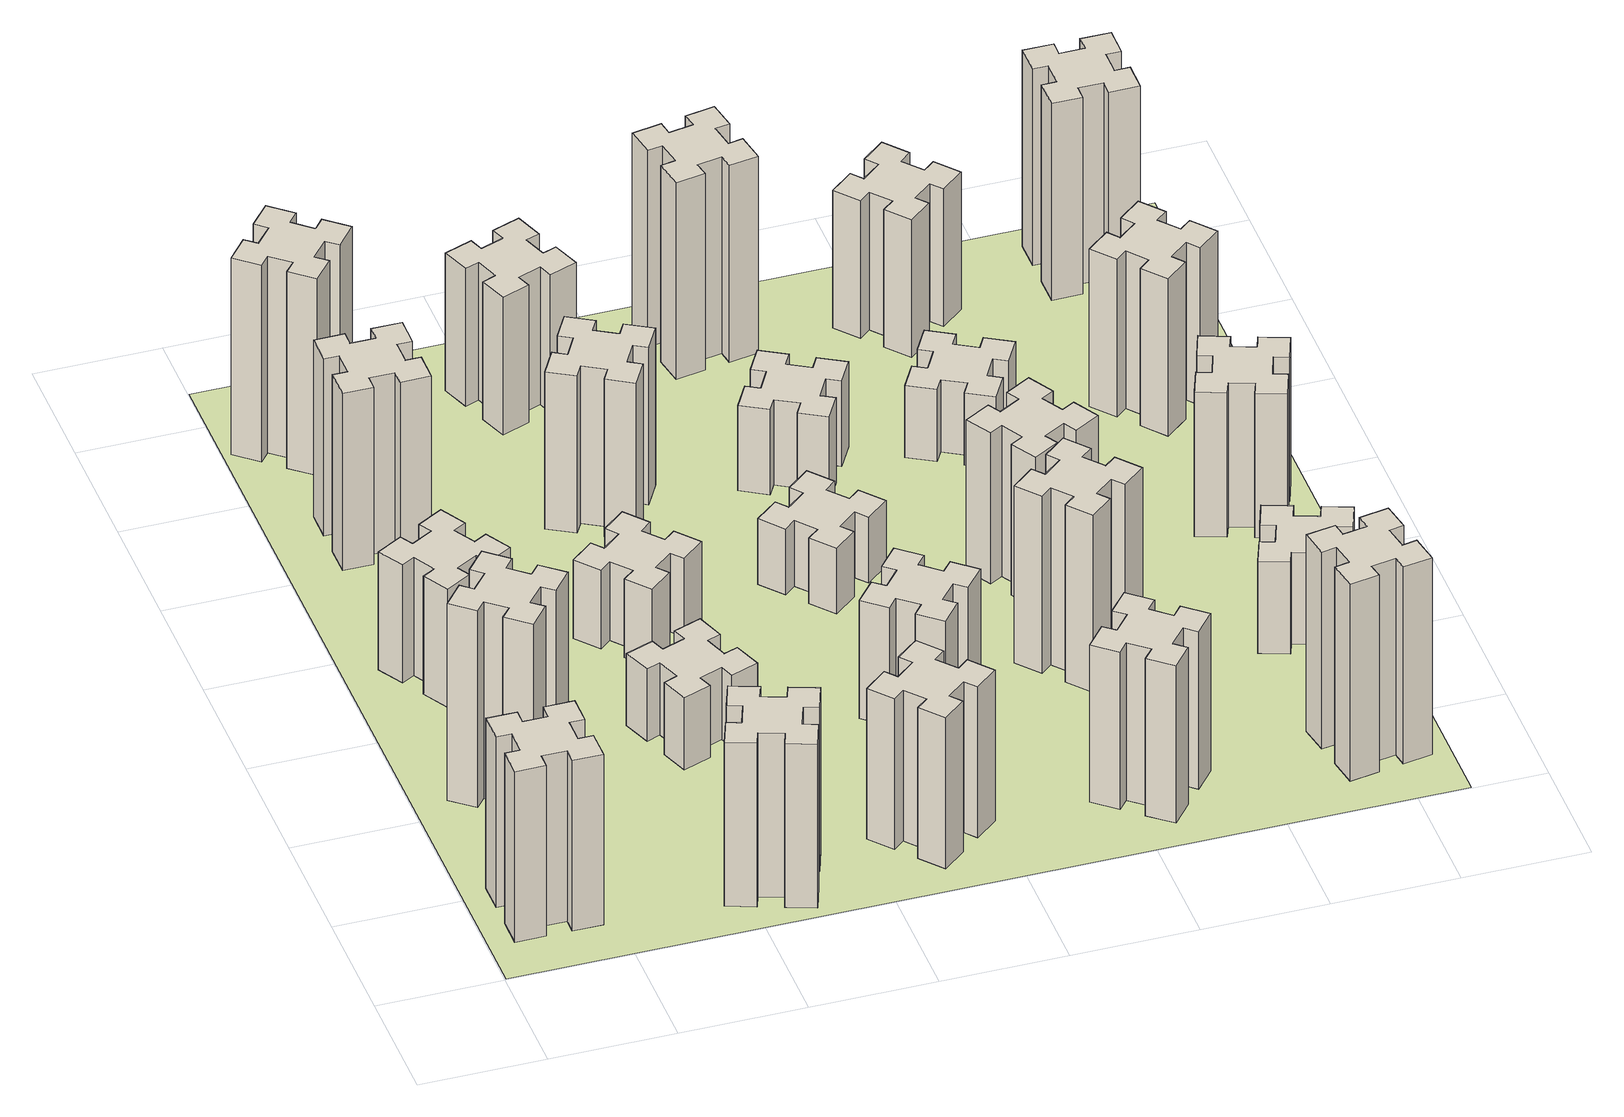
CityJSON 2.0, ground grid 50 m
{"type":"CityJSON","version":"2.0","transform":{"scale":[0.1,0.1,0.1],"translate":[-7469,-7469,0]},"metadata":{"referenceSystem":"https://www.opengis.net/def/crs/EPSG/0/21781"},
"CityObjects":{
"building1":{"type":"Building","attributes":{"class":"1000","function":"1000","usage":"1000","yearOfConstruction":2016,"roofType":"1000","measuredHeight":78,"storeysAboveGround":30,"storeysBelowGround":0},"geometry":[{"type":"Solid","lod":"1","boundaries":[[[[0,1,2,3,4,5,6,7,8,9,10,11,12,13,14,15,16,17,18,19]],[[17,16,20,21]],[[16,15,22,20]],[[15,14,23,22]],[[14,13,24,23]],[[13,12,25,24]],[[12,11,26,25]],[[11,10,27,26]],[[10,9,28,27]],[[9,8,29,28]],[[8,7,30,29]],[[7,6,31,30]],[[6,5,32,31]],[[5,4,33,32]],[[4,3,34,33]],[[3,2,35,34]],[[2,1,36,35]],[[1,0,37,36]],[[0,19,38,37]],[[19,18,39,38]],[[18,17,21,39]],[[24,25,26,27,28,29,30,31,32,33,34,35,36,37,38,39,21,20,22,23]]]]}]},
"building2":{"type":"Building","attributes":{"class":"1000","function":"1000","usage":"1000","yearOfConstruction":2016,"roofType":"1000","measuredHeight":90,"storeysAboveGround":30,"storeysBelowGround":0},"geometry":[{"type":"Solid","lod":"1","boundaries":[[[[40,41,42,43,44,45,46,47,48,49,50,51,52,53,54,55,56,57,58,59]],[[57,56,60,61]],[[56,55,62,60]],[[55,54,63,62]],[[54,53,64,63]],[[53,52,65,64]],[[52,51,66,65]],[[51,50,67,66]],[[50,49,68,67]],[[49,48,69,68]],[[48,47,70,69]],[[47,46,71,70]],[[46,45,72,71]],[[45,44,73,72]],[[44,43,74,73]],[[43,42,75,74]],[[42,41,76,75]],[[41,40,77,76]],[[40,59,78,77]],[[59,58,79,78]],[[58,57,61,79]],[[64,65,66,67,68,69,70,71,72,73,74,75,76,77,78,79,61,60,62,63]]]]}]},
"building3":{"type":"Building","attributes":{"class":"1000","function":"1000","usage":"1000","yearOfConstruction":2016,"roofType":"1000","measuredHeight":54,"storeysAboveGround":30,"storeysBelowGround":0},"geometry":[{"type":"Solid","lod":"1","boundaries":[[[[80,81,82,83,84,85,86,87,88,89,90,91,92,93,94,95,96,97,98,99]],[[97,96,100,101]],[[96,95,102,100]],[[95,94,103,102]],[[94,93,104,103]],[[93,92,105,104]],[[92,91,106,105]],[[91,90,107,106]],[[90,89,108,107]],[[89,88,109,108]],[[88,87,110,109]],[[87,86,111,110]],[[86,85,112,111]],[[85,84,113,112]],[[84,83,114,113]],[[83,82,115,114]],[[82,81,116,115]],[[81,80,117,116]],[[80,99,118,117]],[[99,98,119,118]],[[98,97,101,119]],[[104,105,106,107,108,109,110,111,112,113,114,115,116,117,118,119,101,100,102,103]]]]}]},
"building4":{"type":"Building","attributes":{"class":"1000","function":"1000","usage":"1000","yearOfConstruction":2016,"roofType":"1000","measuredHeight":81,"storeysAboveGround":30,"storeysBelowGround":0},"geometry":[{"type":"Solid","lod":"1","boundaries":[[[[120,121,122,123,124,125,126,127,128,129,130,131,132,133,134,135,136,137,138,139]],[[137,136,140,141]],[[136,135,142,140]],[[135,134,143,142]],[[134,133,144,143]],[[133,132,145,144]],[[132,131,146,145]],[[131,130,147,146]],[[130,129,148,147]],[[129,128,149,148]],[[128,127,150,149]],[[127,126,151,150]],[[126,125,152,151]],[[125,124,153,152]],[[124,123,154,153]],[[123,122,155,154]],[[122,121,156,155]],[[121,120,157,156]],[[120,139,158,157]],[[139,138,159,158]],[[138,137,141,159]],[[144,145,146,147,148,149,150,151,152,153,154,155,156,157,158,159,141,140,142,143]]]]}]},
"building5":{"type":"Building","attributes":{"class":"1000","function":"1000","usage":"1000","yearOfConstruction":2016,"roofType":"1000","measuredHeight":75,"storeysAboveGround":30,"storeysBelowGround":0},"geometry":[{"type":"Solid","lod":"1","boundaries":[[[[160,161,162,163,164,165,166,167,168,169,170,171,172,173,174,175,176,177,178,179]],[[177,176,180,181]],[[176,175,182,180]],[[175,174,183,182]],[[174,173,184,183]],[[173,172,185,184]],[[172,171,186,185]],[[171,170,187,186]],[[170,169,188,187]],[[169,168,189,188]],[[168,167,190,189]],[[167,166,191,190]],[[166,165,192,191]],[[165,164,193,192]],[[164,163,194,193]],[[163,162,195,194]],[[162,161,196,195]],[[161,160,197,196]],[[160,179,198,197]],[[179,178,199,198]],[[178,177,181,199]],[[184,185,186,187,188,189,190,191,192,193,194,195,196,197,198,199,181,180,182,183]]]]}]},
"building6":{"type":"Building","attributes":{"class":"1000","function":"1000","usage":"1000","yearOfConstruction":2016,"roofType":"1000","measuredHeight":90,"storeysAboveGround":30,"storeysBelowGround":0},"geometry":[{"type":"Solid","lod":"1","boundaries":[[[[200,201,202,203,204,205,206,207,208,209,210,211,212,213,214,215,216,217,218,219]],[[217,216,220,221]],[[216,215,222,220]],[[215,214,223,222]],[[214,213,224,223]],[[213,212,225,224]],[[212,211,226,225]],[[211,210,227,226]],[[210,209,228,227]],[[209,208,229,228]],[[208,207,230,229]],[[207,206,231,230]],[[206,205,232,231]],[[205,204,233,232]],[[204,203,234,233]],[[203,202,235,234]],[[202,201,236,235]],[[201,200,237,236]],[[200,219,238,237]],[[219,218,239,238]],[[218,217,221,239]],[[224,225,226,227,228,229,230,231,232,233,234,235,236,237,238,239,221,220,222,223]]]]}]},
"building7":{"type":"Building","attributes":{"class":"1000","function":"1000","usage":"1000","yearOfConstruction":2016,"roofType":"1000","measuredHeight":33,"storeysAboveGround":30,"storeysBelowGround":0},"geometry":[{"type":"Solid","lod":"1","boundaries":[[[[240,241,242,243,244,245,246,247,248,249,250,251,252,253,254,255,256,257,258,259]],[[257,256,260,261]],[[256,255,262,260]],[[255,254,263,262]],[[254,253,264,263]],[[253,252,265,264]],[[252,251,266,265]],[[251,250,267,266]],[[250,249,268,267]],[[249,248,269,268]],[[248,247,270,269]],[[247,246,271,270]],[[246,245,272,271]],[[245,244,273,272]],[[244,243,274,273]],[[243,242,275,274]],[[242,241,276,275]],[[241,240,277,276]],[[240,259,278,277]],[[259,258,279,278]],[[258,257,261,279]],[[264,265,266,267,268,269,270,271,272,273,274,275,276,277,278,279,261,260,262,263]]]]}]},
"building8":{"type":"Building","attributes":{"class":"1000","function":"1000","usage":"1000","yearOfConstruction":2016,"roofType":"1000","measuredHeight":36,"storeysAboveGround":30,"storeysBelowGround":0},"geometry":[{"type":"Solid","lod":"1","boundaries":[[[[280,281,282,283,284,285,286,287,288,289,290,291,292,293,294,295,296,297,298,299]],[[297,296,300,301]],[[296,295,302,300]],[[295,294,303,302]],[[294,293,304,303]],[[293,292,305,304]],[[292,291,306,305]],[[291,290,307,306]],[[290,289,308,307]],[[289,288,309,308]],[[288,287,310,309]],[[287,286,311,310]],[[286,285,312,311]],[[285,284,313,312]],[[284,283,314,313]],[[283,282,315,314]],[[282,281,316,315]],[[281,280,317,316]],[[280,299,318,317]],[[299,298,319,318]],[[298,297,301,319]],[[304,305,306,307,308,309,310,311,312,313,314,315,316,317,318,319,301,300,302,303]]]]}]},
"building9":{"type":"Building","attributes":{"class":"1000","function":"1000","usage":"1000","yearOfConstruction":2016,"roofType":"1000","measuredHeight":69,"storeysAboveGround":30,"storeysBelowGround":0},"geometry":[{"type":"Solid","lod":"1","boundaries":[[[[320,321,322,323,324,325,326,327,328,329,330,331,332,333,334,335,336,337,338,339]],[[337,336,340,341]],[[336,335,342,340]],[[335,334,343,342]],[[334,333,344,343]],[[333,332,345,344]],[[332,331,346,345]],[[331,330,347,346]],[[330,329,348,347]],[[329,328,349,348]],[[328,327,350,349]],[[327,326,351,350]],[[326,325,352,351]],[[325,324,353,352]],[[324,323,354,353]],[[323,322,355,354]],[[322,321,356,355]],[[321,320,357,356]],[[320,339,358,357]],[[339,338,359,358]],[[338,337,341,359]],[[344,345,346,347,348,349,350,351,352,353,354,355,356,357,358,359,341,340,342,343]]]]}]},
"building10":{"type":"Building","attributes":{"class":"1000","function":"1000","usage":"1000","yearOfConstruction":2016,"roofType":"1000","measuredHeight":72,"storeysAboveGround":30,"storeysBelowGround":0},"geometry":[{"type":"Solid","lod":"1","boundaries":[[[[360,361,362,363,364,365,366,367,368,369,370,371,372,373,374,375,376,377,378,379]],[[377,376,380,381]],[[376,375,382,380]],[[375,374,383,382]],[[374,373,384,383]],[[373,372,385,384]],[[372,371,386,385]],[[371,370,387,386]],[[370,369,388,387]],[[369,368,389,388]],[[368,367,390,389]],[[367,366,391,390]],[[366,365,392,391]],[[365,364,393,392]],[[364,363,394,393]],[[363,362,395,394]],[[362,361,396,395]],[[361,360,397,396]],[[360,379,398,397]],[[379,378,399,398]],[[378,377,381,399]],[[384,385,386,387,388,389,390,391,392,393,394,395,396,397,398,399,381,380,382,383]]]]}]},
"building11":{"type":"Building","attributes":{"class":"1000","function":"1000","usage":"1000","yearOfConstruction":2016,"roofType":"1000","measuredHeight":63,"storeysAboveGround":30,"storeysBelowGround":0},"geometry":[{"type":"Solid","lod":"1","boundaries":[[[[400,401,402,403,404,405,406,407,408,409,410,411,412,413,414,415,416,417,418,419]],[[417,416,420,421]],[[416,415,422,420]],[[415,414,423,422]],[[414,413,424,423]],[[413,412,425,424]],[[412,411,426,425]],[[411,410,427,426]],[[410,409,428,427]],[[409,408,429,428]],[[408,407,430,429]],[[407,406,431,430]],[[406,405,432,431]],[[405,404,433,432]],[[404,403,434,433]],[[403,402,435,434]],[[402,401,436,435]],[[401,400,437,436]],[[400,419,438,437]],[[419,418,439,438]],[[418,417,421,439]],[[424,425,426,427,428,429,430,431,432,433,434,435,436,437,438,439,421,420,422,423]]]]}]},
"building12":{"type":"Building","attributes":{"class":"1000","function":"1000","usage":"1000","yearOfConstruction":2016,"roofType":"1000","measuredHeight":54,"storeysAboveGround":30,"storeysBelowGround":0},"geometry":[{"type":"Solid","lod":"1","boundaries":[[[[440,441,442,443,444,445,446,447,448,449,450,451,452,453,454,455,456,457,458,459]],[[457,456,460,461]],[[456,455,462,460]],[[455,454,463,462]],[[454,453,464,463]],[[453,452,465,464]],[[452,451,466,465]],[[451,450,467,466]],[[450,449,468,467]],[[449,448,469,468]],[[448,447,470,469]],[[447,446,471,470]],[[446,445,472,471]],[[445,444,473,472]],[[444,443,474,473]],[[443,442,475,474]],[[442,441,476,475]],[[441,440,477,476]],[[440,459,478,477]],[[459,458,479,478]],[[458,457,461,479]],[[464,465,466,467,468,469,470,471,472,473,474,475,476,477,478,479,461,460,462,463]]]]}]},
"building13":{"type":"Building","attributes":{"class":"1000","function":"1000","usage":"1000","yearOfConstruction":2016,"roofType":"1000","measuredHeight":30,"storeysAboveGround":30,"storeysBelowGround":0},"geometry":[{"type":"Solid","lod":"1","boundaries":[[[[480,481,482,483,484,485,486,487,488,489,490,491,492,493,494,495,496,497,498,499]],[[497,496,500,501]],[[496,495,502,500]],[[495,494,503,502]],[[494,493,504,503]],[[493,492,505,504]],[[492,491,506,505]],[[491,490,507,506]],[[490,489,508,507]],[[489,488,509,508]],[[488,487,510,509]],[[487,486,511,510]],[[486,485,512,511]],[[485,484,513,512]],[[484,483,514,513]],[[483,482,515,514]],[[482,481,516,515]],[[481,480,517,516]],[[480,499,518,517]],[[499,498,519,518]],[[498,497,501,519]],[[504,505,506,507,508,509,510,511,512,513,514,515,516,517,518,519,501,500,502,503]]]]}]},
"building14":{"type":"Building","attributes":{"class":"1000","function":"1000","usage":"1000","yearOfConstruction":2016,"roofType":"1000","measuredHeight":72,"storeysAboveGround":30,"storeysBelowGround":0},"geometry":[{"type":"Solid","lod":"1","boundaries":[[[[520,521,522,523,524,525,526,527,528,529,530,531,532,533,534,535,536,537,538,539]],[[537,536,540,541]],[[536,535,542,540]],[[535,534,543,542]],[[534,533,544,543]],[[533,532,545,544]],[[532,531,546,545]],[[531,530,547,546]],[[530,529,548,547]],[[529,528,549,548]],[[528,527,550,549]],[[527,526,551,550]],[[526,525,552,551]],[[525,524,553,552]],[[524,523,554,553]],[[523,522,555,554]],[[522,521,556,555]],[[521,520,557,556]],[[520,539,558,557]],[[539,538,559,558]],[[538,537,541,559]],[[544,545,546,547,548,549,550,551,552,553,554,555,556,557,558,559,541,540,542,543]]]]}]},
"building15":{"type":"Building","attributes":{"class":"1000","function":"1000","usage":"1000","yearOfConstruction":2016,"roofType":"1000","measuredHeight":39,"storeysAboveGround":30,"storeysBelowGround":0},"geometry":[{"type":"Solid","lod":"1","boundaries":[[[[560,561,562,563,564,565,566,567,568,569,570,571,572,573,574,575,576,577,578,579]],[[577,576,580,581]],[[576,575,582,580]],[[575,574,583,582]],[[574,573,584,583]],[[573,572,585,584]],[[572,571,586,585]],[[571,570,587,586]],[[570,569,588,587]],[[569,568,589,588]],[[568,567,590,589]],[[567,566,591,590]],[[566,565,592,591]],[[565,564,593,592]],[[564,563,594,593]],[[563,562,595,594]],[[562,561,596,595]],[[561,560,597,596]],[[560,579,598,597]],[[579,578,599,598]],[[578,577,581,599]],[[584,585,586,587,588,589,590,591,592,593,594,595,596,597,598,599,581,580,582,583]]]]}]},
"building16":{"type":"Building","attributes":{"class":"1000","function":"1000","usage":"1000","yearOfConstruction":2016,"roofType":"1000","measuredHeight":90,"storeysAboveGround":30,"storeysBelowGround":0},"geometry":[{"type":"Solid","lod":"1","boundaries":[[[[600,601,602,603,604,605,606,607,608,609,610,611,612,613,614,615,616,617,618,619]],[[617,616,620,621]],[[616,615,622,620]],[[615,614,623,622]],[[614,613,624,623]],[[613,612,625,624]],[[612,611,626,625]],[[611,610,627,626]],[[610,609,628,627]],[[609,608,629,628]],[[608,607,630,629]],[[607,606,631,630]],[[606,605,632,631]],[[605,604,633,632]],[[604,603,634,633]],[[603,602,635,634]],[[602,601,636,635]],[[601,600,637,636]],[[600,619,638,637]],[[619,618,639,638]],[[618,617,621,639]],[[624,625,626,627,628,629,630,631,632,633,634,635,636,637,638,639,621,620,622,623]]]]}]},
"building17":{"type":"Building","attributes":{"class":"1000","function":"1000","usage":"1000","yearOfConstruction":2016,"roofType":"1000","measuredHeight":81,"storeysAboveGround":30,"storeysBelowGround":0},"geometry":[{"type":"Solid","lod":"1","boundaries":[[[[640,641,642,643,644,645,646,647,648,649,650,651,652,653,654,655,656,657,658,659]],[[657,656,660,661]],[[656,655,662,660]],[[655,654,663,662]],[[654,653,664,663]],[[653,652,665,664]],[[652,651,666,665]],[[651,650,667,666]],[[650,649,668,667]],[[649,648,669,668]],[[648,647,670,669]],[[647,646,671,670]],[[646,645,672,671]],[[645,644,673,672]],[[644,643,674,673]],[[643,642,675,674]],[[642,641,676,675]],[[641,640,677,676]],[[640,659,678,677]],[[659,658,679,678]],[[658,657,661,679]],[[664,665,666,667,668,669,670,671,672,673,674,675,676,677,678,679,661,660,662,663]]]]}]},
"building18":{"type":"Building","attributes":{"class":"1000","function":"1000","usage":"1000","yearOfConstruction":2016,"roofType":"1000","measuredHeight":69,"storeysAboveGround":30,"storeysBelowGround":0},"geometry":[{"type":"Solid","lod":"1","boundaries":[[[[680,681,682,683,684,685,686,687,688,689,690,691,692,693,694,695,696,697,698,699]],[[697,696,700,701]],[[696,695,702,700]],[[695,694,703,702]],[[694,693,704,703]],[[693,692,705,704]],[[692,691,706,705]],[[691,690,707,706]],[[690,689,708,707]],[[689,688,709,708]],[[688,687,710,709]],[[687,686,711,710]],[[686,685,712,711]],[[685,684,713,712]],[[684,683,714,713]],[[683,682,715,714]],[[682,681,716,715]],[[681,680,717,716]],[[680,699,718,717]],[[699,698,719,718]],[[698,697,701,719]],[[704,705,706,707,708,709,710,711,712,713,714,715,716,717,718,719,701,700,702,703]]]]}]},
"building19":{"type":"Building","attributes":{"class":"1000","function":"1000","usage":"1000","yearOfConstruction":2016,"roofType":"1000","measuredHeight":33,"storeysAboveGround":30,"storeysBelowGround":0},"geometry":[{"type":"Solid","lod":"1","boundaries":[[[[720,721,722,723,724,725,726,727,728,729,730,731,732,733,734,735,736,737,738,739]],[[737,736,740,741]],[[736,735,742,740]],[[735,734,743,742]],[[734,733,744,743]],[[733,732,745,744]],[[732,731,746,745]],[[731,730,747,746]],[[730,729,748,747]],[[729,728,749,748]],[[728,727,750,749]],[[727,726,751,750]],[[726,725,752,751]],[[725,724,753,752]],[[724,723,754,753]],[[723,722,755,754]],[[722,721,756,755]],[[721,720,757,756]],[[720,739,758,757]],[[739,738,759,758]],[[738,737,741,759]],[[744,745,746,747,748,749,750,751,752,753,754,755,756,757,758,759,741,740,742,743]]]]}]},
"building20":{"type":"Building","attributes":{"class":"1000","function":"1000","usage":"1000","yearOfConstruction":2016,"roofType":"1000","measuredHeight":90,"storeysAboveGround":30,"storeysBelowGround":0},"geometry":[{"type":"Solid","lod":"1","boundaries":[[[[760,761,762,763,764,765,766,767,768,769,770,771,772,773,774,775,776,777,778,779]],[[777,776,780,781]],[[776,775,782,780]],[[775,774,783,782]],[[774,773,784,783]],[[773,772,785,784]],[[772,771,786,785]],[[771,770,787,786]],[[770,769,788,787]],[[769,768,789,788]],[[768,767,790,789]],[[767,766,791,790]],[[766,765,792,791]],[[765,764,793,792]],[[764,763,794,793]],[[763,762,795,794]],[[762,761,796,795]],[[761,760,797,796]],[[760,779,798,797]],[[779,778,799,798]],[[778,777,781,799]],[[784,785,786,787,788,789,790,791,792,793,794,795,796,797,798,799,781,780,782,783]]]]}]},
"building21":{"type":"Building","attributes":{"class":"1000","function":"1000","usage":"1000","yearOfConstruction":2016,"roofType":"1000","measuredHeight":63,"storeysAboveGround":30,"storeysBelowGround":0},"geometry":[{"type":"Solid","lod":"1","boundaries":[[[[800,801,802,803,804,805,806,807,808,809,810,811,812,813,814,815,816,817,818,819]],[[817,816,820,821]],[[816,815,822,820]],[[815,814,823,822]],[[814,813,824,823]],[[813,812,825,824]],[[812,811,826,825]],[[811,810,827,826]],[[810,809,828,827]],[[809,808,829,828]],[[808,807,830,829]],[[807,806,831,830]],[[806,805,832,831]],[[805,804,833,832]],[[804,803,834,833]],[[803,802,835,834]],[[802,801,836,835]],[[801,800,837,836]],[[800,819,838,837]],[[819,818,839,838]],[[818,817,821,839]],[[824,825,826,827,828,829,830,831,832,833,834,835,836,837,838,839,821,820,822,823]]]]}]},
"building22":{"type":"Building","attributes":{"class":"1000","function":"1000","usage":"1000","yearOfConstruction":2016,"roofType":"1000","measuredHeight":42,"storeysAboveGround":30,"storeysBelowGround":0},"geometry":[{"type":"Solid","lod":"1","boundaries":[[[[840,841,842,843,844,845,846,847,848,849,850,851,852,853,854,855,856,857,858,859]],[[857,856,860,861]],[[856,855,862,860]],[[855,854,863,862]],[[854,853,864,863]],[[853,852,865,864]],[[852,851,866,865]],[[851,850,867,866]],[[850,849,868,867]],[[849,848,869,868]],[[848,847,870,869]],[[847,846,871,870]],[[846,845,872,871]],[[845,844,873,872]],[[844,843,874,873]],[[843,842,875,874]],[[842,841,876,875]],[[841,840,877,876]],[[840,859,878,877]],[[859,858,879,878]],[[858,857,861,879]],[[864,865,866,867,868,869,870,871,872,873,874,875,876,877,878,879,861,860,862,863]]]]}]},
"building23":{"type":"Building","attributes":{"class":"1000","function":"1000","usage":"1000","yearOfConstruction":2016,"roofType":"1000","measuredHeight":66,"storeysAboveGround":30,"storeysBelowGround":0},"geometry":[{"type":"Solid","lod":"1","boundaries":[[[[880,881,882,883,884,885,886,887,888,889,890,891,892,893,894,895,896,897,898,899]],[[897,896,900,901]],[[896,895,902,900]],[[895,894,903,902]],[[894,893,904,903]],[[893,892,905,904]],[[892,891,906,905]],[[891,890,907,906]],[[890,889,908,907]],[[889,888,909,908]],[[888,887,910,909]],[[887,886,911,910]],[[886,885,912,911]],[[885,884,913,912]],[[884,883,914,913]],[[883,882,915,914]],[[882,881,916,915]],[[881,880,917,916]],[[880,899,918,917]],[[899,898,919,918]],[[898,897,901,919]],[[904,905,906,907,908,909,910,911,912,913,914,915,916,917,918,919,901,900,902,903]]]]}]},
"building24":{"type":"Building","attributes":{"class":"1000","function":"1000","usage":"1000","yearOfConstruction":2016,"roofType":"1000","measuredHeight":72,"storeysAboveGround":30,"storeysBelowGround":0},"geometry":[{"type":"Solid","lod":"1","boundaries":[[[[920,921,922,923,924,925,926,927,928,929,930,931,932,933,934,935,936,937,938,939]],[[937,936,940,941]],[[936,935,942,940]],[[935,934,943,942]],[[934,933,944,943]],[[933,932,945,944]],[[932,931,946,945]],[[931,930,947,946]],[[930,929,948,947]],[[929,928,949,948]],[[928,927,950,949]],[[927,926,951,950]],[[926,925,952,951]],[[925,924,953,952]],[[924,923,954,953]],[[923,922,955,954]],[[922,921,956,955]],[[921,920,957,956]],[[920,939,958,957]],[[939,938,959,958]],[[938,937,941,959]],[[944,945,946,947,948,949,950,951,952,953,954,955,956,957,958,959,941,940,942,943]]]]}]},
"building25":{"type":"Building","attributes":{"class":"1000","function":"1000","usage":"1000","yearOfConstruction":2016,"roofType":"1000","measuredHeight":90,"storeysAboveGround":30,"storeysBelowGround":0},"geometry":[{"type":"Solid","lod":"1","boundaries":[[[[960,961,962,963,964,965,966,967,968,969,970,971,972,973,974,975,976,977,978,979]],[[977,976,980,981]],[[976,975,982,980]],[[975,974,983,982]],[[974,973,984,983]],[[973,972,985,984]],[[972,971,986,985]],[[971,970,987,986]],[[970,969,988,987]],[[969,968,989,988]],[[968,967,990,989]],[[967,966,991,990]],[[966,965,992,991]],[[965,964,993,992]],[[964,963,994,993]],[[963,962,995,994]],[[962,961,996,995]],[[961,960,997,996]],[[960,979,998,997]],[[979,978,999,998]],[[978,977,981,999]],[[984,985,986,987,988,989,990,991,992,993,994,995,996,997,998,999,981,980,982,983]]]]}]},
"landuse1":{"type":"LandUse","attributes":{"name":"plot1","function":"1010"},"geometry":[{"type":"MultiSurface","lod":"1","boundaries":[[[1000,1001,1002,1003]]]}]}
},
"vertices":[
[165,425,0],[165,325,0],[105,325,0],[105,205,0],[225,205,0],[225,265,0],[325,265,0],[325,205,0],[445,205,0],[445,325,0],[385,325,0],[385,425,0],[445,425,0],[445,545,0],[325,545,0],[325,485,0],[225,485,0],[225,545,0],[105,545,0],[105,425,0],[225,485,780],[225,545,780],[325,485,780],[325,545,780],[445,545,780],[445,425,780],[385,425,780],[385,325,780],[445,325,780],[445,205,780],[325,205,780],[325,265,780],[225,265,780],[225,205,780],[105,205,780],[105,325,780],[165,325,780],[165,425,780],[105,425,780],[105,545,780],
[484,1167,0],[408,1232,0],[446,1278,0],[354,1355,0],[277,1263,0],[323,1224,0],[259,1148,0],[213,1186,0],[136,1094,0],[228,1017,0],[266,1063,0],[343,999,0],[304,953,0],[396,876,0],[473,968,0],[427,1006,0],[492,1083,0],[538,1044,0],[615,1136,0],[523,1213,0],[492,1083,900],[538,1044,900],[427,1006,900],[473,968,900],[396,876,900],[304,953,900],[343,999,900],[266,1063,900],[228,1017,900],[136,1094,900],[213,1186,900],[259,1148,900],[323,1224,900],[277,1263,900],[354,1355,900],[446,1278,900],[408,1232,900],[484,1167,900],[523,1213,900],[615,1136,900],
[387,1735,0],[474,1785,0],[504,1733,0],[608,1793,0],[548,1897,0],[496,1867,0],[446,1954,0],[498,1984,0],[438,2088,0],[334,2028,0],[364,1976,0],[277,1926,0],[247,1978,0],[143,1918,0],[203,1814,0],[255,1844,0],[305,1757,0],[253,1727,0],[313,1623,0],[417,1683,0],[305,1757,540],[253,1727,540],[255,1844,540],[203,1814,540],[143,1918,540],[247,1978,540],[277,1926,540],[364,1976,540],[334,2028,540],[438,2088,540],[498,1984,540],[446,1954,540],[496,1867,540],[548,1897,540],[608,1793,540],[504,1733,540],[474,1785,540],[387,1735,540],[417,1683,540],[313,1623,540],
[485,2645,0],[485,2745,0],[545,2745,0],[545,2865,0],[425,2865,0],[425,2805,0],[325,2805,0],[325,2865,0],[205,2865,0],[205,2745,0],[265,2745,0],[265,2645,0],[205,2645,0],[205,2525,0],[325,2525,0],[325,2585,0],[425,2585,0],[425,2525,0],[545,2525,0],[545,2645,0],[425,2585,810],[425,2525,810],[325,2585,810],[325,2525,810],[205,2525,810],[205,2645,810],[265,2645,810],[265,2745,810],[205,2745,810],[205,2865,810],[325,2865,810],[325,2805,810],[425,2805,810],[425,2865,810],[545,2865,810],[545,2745,810],[485,2745,810],[485,2645,810],[545,2645,810],[545,2525,810],
[1029,360,0],[995,266,0],[939,287,0],[897,174,0],[1010,133,0],[1031,189,0],[1125,155,0],[1104,99,0],[1217,57,0],[1258,170,0],[1202,191,0],[1236,285,0],[1292,264,0],[1333,377,0],[1220,418,0],[1200,362,0],[1106,396,0],[1127,452,0],[1014,493,0],[973,380,0],[1106,396,750],[1127,452,750],[1200,362,750],[1220,418,750],[1333,377,750],[1292,264,750],[1236,285,750],[1202,191,750],[1258,170,750],[1217,57,750],[1104,99,750],[1125,155,750],[1031,189,750],[1010,133,750],[897,174,750],[939,287,750],[995,266,750],[1029,360,750],[973,380,750],[1014,493,750],
[384,3387,0],[308,3452,0],[346,3498,0],[254,3575,0],[177,3483,0],[223,3444,0],[159,3368,0],[113,3406,0],[36,3314,0],[128,3237,0],[166,3283,0],[243,3219,0],[204,3173,0],[296,3096,0],[373,3188,0],[327,3226,0],[392,3303,0],[438,3264,0],[515,3356,0],[423,3433,0],[392,3303,900],[438,3264,900],[327,3226,900],[373,3188,900],[296,3096,900],[204,3173,900],[243,3219,900],[166,3283,900],[128,3237,900],[36,3314,900],[113,3406,900],[159,3368,900],[223,3444,900],[177,3483,900],[254,3575,900],[346,3498,900],[308,3452,900],[384,3387,900],[423,3433,900],[515,3356,900],
[1106,1095,0],[1200,1129,0],[1220,1073,0],[1333,1114,0],[1292,1227,0],[1236,1206,0],[1202,1300,0],[1258,1320,0],[1217,1433,0],[1104,1392,0],[1125,1336,0],[1031,1302,0],[1010,1358,0],[897,1317,0],[939,1204,0],[995,1225,0],[1029,1131,0],[973,1110,0],[1014,997,0],[1127,1039,0],[1029,1131,330],[973,1110,330],[995,1225,330],[939,1204,330],[897,1317,330],[1010,1358,330],[1031,1302,330],[1125,1336,330],[1104,1392,330],[1217,1433,330],[1258,1320,330],[1202,1300,330],[1236,1206,330],[1292,1227,330],[1333,1114,330],[1220,1073,330],[1200,1129,330],[1106,1095,330],[1127,1039,330],[1014,997,330],
[1083,1972,0],[1006,1907,0],[968,1953,0],[876,1876,0],[953,1784,0],[999,1823,0],[1063,1746,0],[1017,1708,0],[1094,1616,0],[1186,1693,0],[1148,1739,0],[1224,1803,0],[1263,1757,0],[1355,1834,0],[1278,1926,0],[1232,1888,0],[1167,1964,0],[1213,2003,0],[1136,2095,0],[1044,2018,0],[1167,1964,360],[1213,2003,360],[1232,1888,360],[1278,1926,360],[1355,1834,360],[1263,1757,360],[1224,1803,360],[1148,1739,360],[1186,1693,360],[1094,1616,360],[1017,1708,360],[1063,1746,360],[999,1823,360],[953,1784,360],[876,1876,360],[968,1953,360],[1006,1907,360],[1083,1972,360],[1044,2018,360],[1136,2095,360],
[1639,343,0],[1703,266,0],[1657,228,0],[1734,136,0],[1826,213,0],[1788,259,0],[1864,323,0],[1903,277,0],[1995,354,0],[1918,446,0],[1872,408,0],[1807,484,0],[1853,523,0],[1776,615,0],[1684,538,0],[1723,492,0],[1646,427,0],[1608,473,0],[1516,396,0],[1593,304,0],[1646,427,690],[1608,473,690],[1723,492,690],[1684,538,690],[1776,615,690],[1853,523,690],[1807,484,690],[1872,408,690],[1918,446,690],[1995,354,690],[1903,277,690],[1864,323,690],[1788,259,690],[1826,213,690],[1734,136,690],[1657,228,690],[1703,266,690],[1639,343,690],[1593,304,690],[1516,396,690],
[1314,2666,0],[1227,2716,0],[1257,2768,0],[1153,2828,0],[1093,2724,0],[1145,2694,0],[1095,2607,0],[1043,2637,0],[983,2533,0],[1087,2473,0],[1117,2525,0],[1204,2475,0],[1174,2423,0],[1278,2363,0],[1338,2467,0],[1286,2497,0],[1336,2584,0],[1388,2554,0],[1448,2658,0],[1344,2718,0],[1336,2584,720],[1388,2554,720],[1286,2497,720],[1338,2467,720],[1278,2363,720],[1174,2423,720],[1204,2475,720],[1117,2525,720],[1087,2473,720],[983,2533,720],[1043,2637,720],[1095,2607,720],[1145,2694,720],[1093,2724,720],[1153,2828,720],[1257,2768,720],[1227,2716,720],[1314,2666,720],[1344,2718,720],[1448,2658,720],
[1125,3456,0],[1031,3422,0],[1010,3478,0],[897,3437,0],[939,3324,0],[995,3345,0],[1029,3251,0],[973,3230,0],[1014,3117,0],[1127,3159,0],[1106,3215,0],[1200,3249,0],[1220,3193,0],[1333,3234,0],[1292,3347,0],[1236,3326,0],[1202,3420,0],[1258,3440,0],[1217,3553,0],[1104,3512,0],[1202,3420,630],[1258,3440,630],[1236,3326,630],[1292,3347,630],[1333,3234,630],[1220,3193,630],[1200,3249,630],[1106,3215,630],[1127,3159,630],[1014,3117,630],[973,3230,630],[1029,3251,630],[995,3345,630],[939,3324,630],[897,3437,630],[1010,3478,630],[1031,3422,630],[1125,3456,630],[1104,3512,630],[1217,3553,630],
[1846,1063,0],[1923,999,0],[1884,953,0],[1976,876,0],[2053,968,0],[2007,1006,0],[2072,1083,0],[2118,1044,0],[2195,1136,0],[2103,1213,0],[2064,1167,0],[1988,1232,0],[2026,1278,0],[1934,1355,0],[1857,1263,0],[1903,1224,0],[1839,1148,0],[1793,1186,0],[1716,1094,0],[1808,1017,0],[1839,1148,540],[1793,1186,540],[1903,1224,540],[1857,1263,540],[1934,1355,540],[2026,1278,540],[1988,1232,540],[2064,1167,540],[2103,1213,540],[2195,1136,540],[2118,1044,540],[2072,1083,540],[2007,1006,540],[2053,968,540],[1976,876,540],[1884,953,540],[1923,999,540],[1846,1063,540],[1808,1017,540],[1716,1094,540],
[1972,1988,0],[1907,2064,0],[1953,2103,0],[1876,2195,0],[1784,2118,0],[1823,2072,0],[1746,2007,0],[1708,2053,0],[1616,1976,0],[1693,1884,0],[1739,1923,0],[1803,1846,0],[1757,1808,0],[1834,1716,0],[1926,1793,0],[1888,1839,0],[1964,1903,0],[2003,1857,0],[2095,1934,0],[2018,2026,0],[1964,1903,300],[2003,1857,300],[1888,1839,300],[1926,1793,300],[1834,1716,300],[1757,1808,300],[1803,1846,300],[1739,1923,300],[1693,1884,300],[1616,1976,300],[1708,2053,300],[1746,2007,300],[1823,2072,300],[1784,2118,300],[1876,2195,300],[1953,2103,300],[1907,2064,300],[1972,1988,300],[2018,2026,300],[2095,1934,300],
[2486,323,0],[2563,259,0],[2524,213,0],[2616,136,0],[2693,228,0],[2647,266,0],[2712,343,0],[2758,304,0],[2835,396,0],[2743,473,0],[2704,427,0],[2628,492,0],[2666,538,0],[2574,615,0],[2497,523,0],[2543,484,0],[2479,408,0],[2433,446,0],[2356,354,0],[2448,277,0],[2479,408,720],[2433,446,720],[2543,484,720],[2497,523,720],[2574,615,720],[2666,538,720],[2628,492,720],[2704,427,720],[2743,473,720],[2835,396,720],[2758,304,720],[2712,343,720],[2647,266,720],[2693,228,720],[2616,136,720],[2524,213,720],[2563,259,720],[2486,323,720],[2448,277,720],[2356,354,720],
[2026,2497,0],[2076,2584,0],[2128,2554,0],[2188,2658,0],[2084,2718,0],[2054,2666,0],[1967,2716,0],[1997,2768,0],[1893,2828,0],[1833,2724,0],[1885,2694,0],[1835,2607,0],[1783,2637,0],[1723,2533,0],[1827,2473,0],[1857,2525,0],[1944,2475,0],[1914,2423,0],[2018,2363,0],[2078,2467,0],[1944,2475,390],[1914,2423,390],[1857,2525,390],[1827,2473,390],[1723,2533,390],[1783,2637,390],[1835,2607,390],[1885,2694,390],[1833,2724,390],[1893,2828,390],[1997,2768,390],[1967,2716,390],[2054,2666,390],[2084,2718,390],[2188,2658,390],[2128,2554,390],[2076,2584,390],[2026,2497,390],[2078,2467,390],[2018,2363,390],
[1885,3552,0],[1787,3535,0],[1777,3594,0],[1658,3573,0],[1679,3455,0],[1738,3465,0],[1756,3367,0],[1697,3357,0],[1717,3238,0],[1836,3259,0],[1825,3318,0],[1924,3336,0],[1934,3277,0],[2052,3297,0],[2031,3416,0],[1972,3405,0],[1955,3504,0],[2014,3514,0],[1993,3632,0],[1875,3611,0],[1955,3504,900],[2014,3514,900],[1972,3405,900],[2031,3416,900],[2052,3297,900],[1934,3277,900],[1924,3336,900],[1825,3318,900],[1836,3259,900],[1717,3238,900],[1697,3357,900],[1756,3367,900],[1738,3465,900],[1679,3455,900],[1658,3573,900],[1777,3594,900],[1787,3535,900],[1885,3552,900],[1875,3611,900],[1993,3632,900],
[2628,1099,0],[2704,1163,0],[2743,1117,0],[2835,1194,0],[2758,1286,0],[2712,1248,0],[2647,1324,0],[2693,1363,0],[2616,1455,0],[2524,1378,0],[2563,1332,0],[2486,1267,0],[2448,1313,0],[2356,1236,0],[2433,1144,0],[2479,1183,0],[2543,1106,0],[2497,1068,0],[2574,976,0],[2666,1053,0],[2543,1106,810],[2497,1068,810],[2479,1183,810],[2433,1144,810],[2356,1236,810],[2448,1313,810],[2486,1267,810],[2563,1332,810],[2524,1378,810],[2616,1455,810],[2693,1363,810],[2647,1324,810],[2712,1248,810],[2758,1286,810],[2835,1194,810],[2743,1117,810],[2704,1163,810],[2628,1099,810],[2666,1053,810],[2574,976,810],
[2716,1767,0],[2666,1854,0],[2718,1884,0],[2658,1988,0],[2554,1928,0],[2584,1876,0],[2497,1826,0],[2467,1878,0],[2363,1818,0],[2423,1714,0],[2475,1744,0],[2525,1657,0],[2473,1627,0],[2533,1523,0],[2637,1583,0],[2607,1635,0],[2694,1685,0],[2724,1633,0],[2828,1693,0],[2768,1797,0],[2694,1685,690],[2724,1633,690],[2607,1635,690],[2637,1583,690],[2533,1523,690],[2473,1627,690],[2525,1657,690],[2475,1744,690],[2423,1714,690],[2363,1818,690],[2467,1878,690],[2497,1826,690],[2584,1876,690],[2554,1928,690],[2658,1988,690],[2718,1884,690],[2666,1854,690],[2716,1767,690],[2768,1797,690],[2828,1693,690],
[2666,2497,0],[2716,2584,0],[2768,2554,0],[2828,2658,0],[2724,2718,0],[2694,2666,0],[2607,2716,0],[2637,2768,0],[2533,2828,0],[2473,2724,0],[2525,2694,0],[2475,2607,0],[2423,2637,0],[2363,2533,0],[2467,2473,0],[2497,2525,0],[2584,2475,0],[2554,2423,0],[2658,2363,0],[2718,2467,0],[2584,2475,330],[2554,2423,330],[2497,2525,330],[2467,2473,330],[2363,2533,330],[2423,2637,330],[2475,2607,330],[2525,2694,330],[2473,2724,330],[2533,2828,330],[2637,2768,330],[2607,2716,330],[2694,2666,330],[2724,2718,330],[2828,2658,330],[2768,2554,330],[2716,2584,330],[2666,2497,330],[2718,2467,330],[2658,2363,330],
[3465,492,0],[3367,475,0],[3357,534,0],[3238,513,0],[3259,395,0],[3318,405,0],[3336,307,0],[3277,297,0],[3297,178,0],[3416,199,0],[3405,258,0],[3504,276,0],[3514,217,0],[3632,237,0],[3611,356,0],[3552,345,0],[3535,444,0],[3594,454,0],[3573,572,0],[3455,551,0],[3535,444,900],[3594,454,900],[3552,345,900],[3611,356,900],[3632,237,900],[3514,217,900],[3504,276,900],[3405,258,900],[3416,199,900],[3297,178,900],[3277,297,900],[3336,307,900],[3318,405,900],[3259,395,900],[3238,513,900],[3357,534,900],[3367,475,900],[3465,492,900],[3455,551,900],[3573,572,900],
[2712,3368,0],[2647,3444,0],[2693,3483,0],[2616,3575,0],[2524,3498,0],[2563,3452,0],[2486,3387,0],[2448,3433,0],[2356,3356,0],[2433,3264,0],[2479,3303,0],[2543,3226,0],[2497,3188,0],[2574,3096,0],[2666,3173,0],[2628,3219,0],[2704,3283,0],[2743,3237,0],[2835,3314,0],[2758,3406,0],[2704,3283,630],[2743,3237,630],[2628,3219,630],[2666,3173,630],[2574,3096,630],[2497,3188,630],[2543,3226,630],[2479,3303,630],[2433,3264,630],[2356,3356,630],[2448,3433,630],[2486,3387,630],[2563,3452,630],[2524,3498,630],[2616,3575,630],[2693,3483,630],[2647,3444,630],[2712,3368,630],[2758,3406,630],[2835,3314,630],
[3351,1029,0],[3445,995,0],[3424,939,0],[3537,897,0],[3578,1010,0],[3522,1031,0],[3556,1125,0],[3612,1104,0],[3653,1217,0],[3540,1258,0],[3520,1202,0],[3426,1236,0],[3447,1292,0],[3334,1333,0],[3293,1220,0],[3349,1200,0],[3315,1106,0],[3259,1127,0],[3217,1014,0],[3330,973,0],[3315,1106,420],[3259,1127,420],[3349,1200,420],[3293,1220,420],[3334,1333,420],[3447,1292,420],[3426,1236,420],[3520,1202,420],[3540,1258,420],[3653,1217,420],[3612,1104,420],[3556,1125,420],[3522,1031,420],[3578,1010,420],[3537,897,420],[3424,939,420],[3445,995,420],[3351,1029,420],[3330,973,420],[3217,1014,420],
[3520,1942,0],[3426,1976,0],[3447,2032,0],[3334,2073,0],[3293,1960,0],[3349,1940,0],[3315,1846,0],[3259,1867,0],[3217,1754,0],[3330,1713,0],[3351,1769,0],[3445,1735,0],[3424,1679,0],[3537,1637,0],[3578,1750,0],[3522,1771,0],[3556,1865,0],[3612,1844,0],[3653,1957,0],[3540,1998,0],[3556,1865,660],[3612,1844,660],[3522,1771,660],[3578,1750,660],[3537,1637,660],[3424,1679,660],[3445,1735,660],[3351,1769,660],[3330,1713,660],[3217,1754,660],[3259,1867,660],[3315,1846,660],[3349,1940,660],[3293,1960,660],[3334,2073,660],[3447,2032,660],[3426,1976,660],[3520,1942,660],[3540,1998,660],[3653,1957,660],
[3219,2563,0],[3283,2486,0],[3237,2448,0],[3314,2356,0],[3406,2433,0],[3368,2479,0],[3444,2543,0],[3483,2497,0],[3575,2574,0],[3498,2666,0],[3452,2628,0],[3387,2704,0],[3433,2743,0],[3356,2835,0],[3264,2758,0],[3303,2712,0],[3226,2647,0],[3188,2693,0],[3096,2616,0],[3173,2524,0],[3226,2647,720],[3188,2693,720],[3303,2712,720],[3264,2758,720],[3356,2835,720],[3433,2743,720],[3387,2704,720],[3452,2628,720],[3498,2666,720],[3575,2574,720],[3483,2497,720],[3444,2543,720],[3368,2479,720],[3406,2433,720],[3314,2356,720],[3237,2448,720],[3283,2486,720],[3219,2563,720],[3173,2524,720],[3096,2616,720],
[3385,3545,0],[3285,3545,0],[3285,3605,0],[3165,3605,0],[3165,3485,0],[3225,3485,0],[3225,3385,0],[3165,3385,0],[3165,3265,0],[3285,3265,0],[3285,3325,0],[3385,3325,0],[3385,3265,0],[3505,3265,0],[3505,3385,0],[3445,3385,0],[3445,3485,0],[3505,3485,0],[3505,3605,0],[3385,3605,0],[3445,3485,900],[3505,3485,900],[3445,3385,900],[3505,3385,900],[3505,3265,900],[3385,3265,900],[3385,3325,900],[3285,3325,900],[3285,3265,900],[3165,3265,900],[3165,3385,900],[3225,3385,900],[3225,3485,900],[3165,3485,900],[3165,3605,900],[3285,3605,900],[3285,3545,900],[3385,3545,900],[3385,3605,900],[3505,3605,900],
[5,3705,0],[3705,3705,0],[3705,5,0],[5,5,0]
]}
